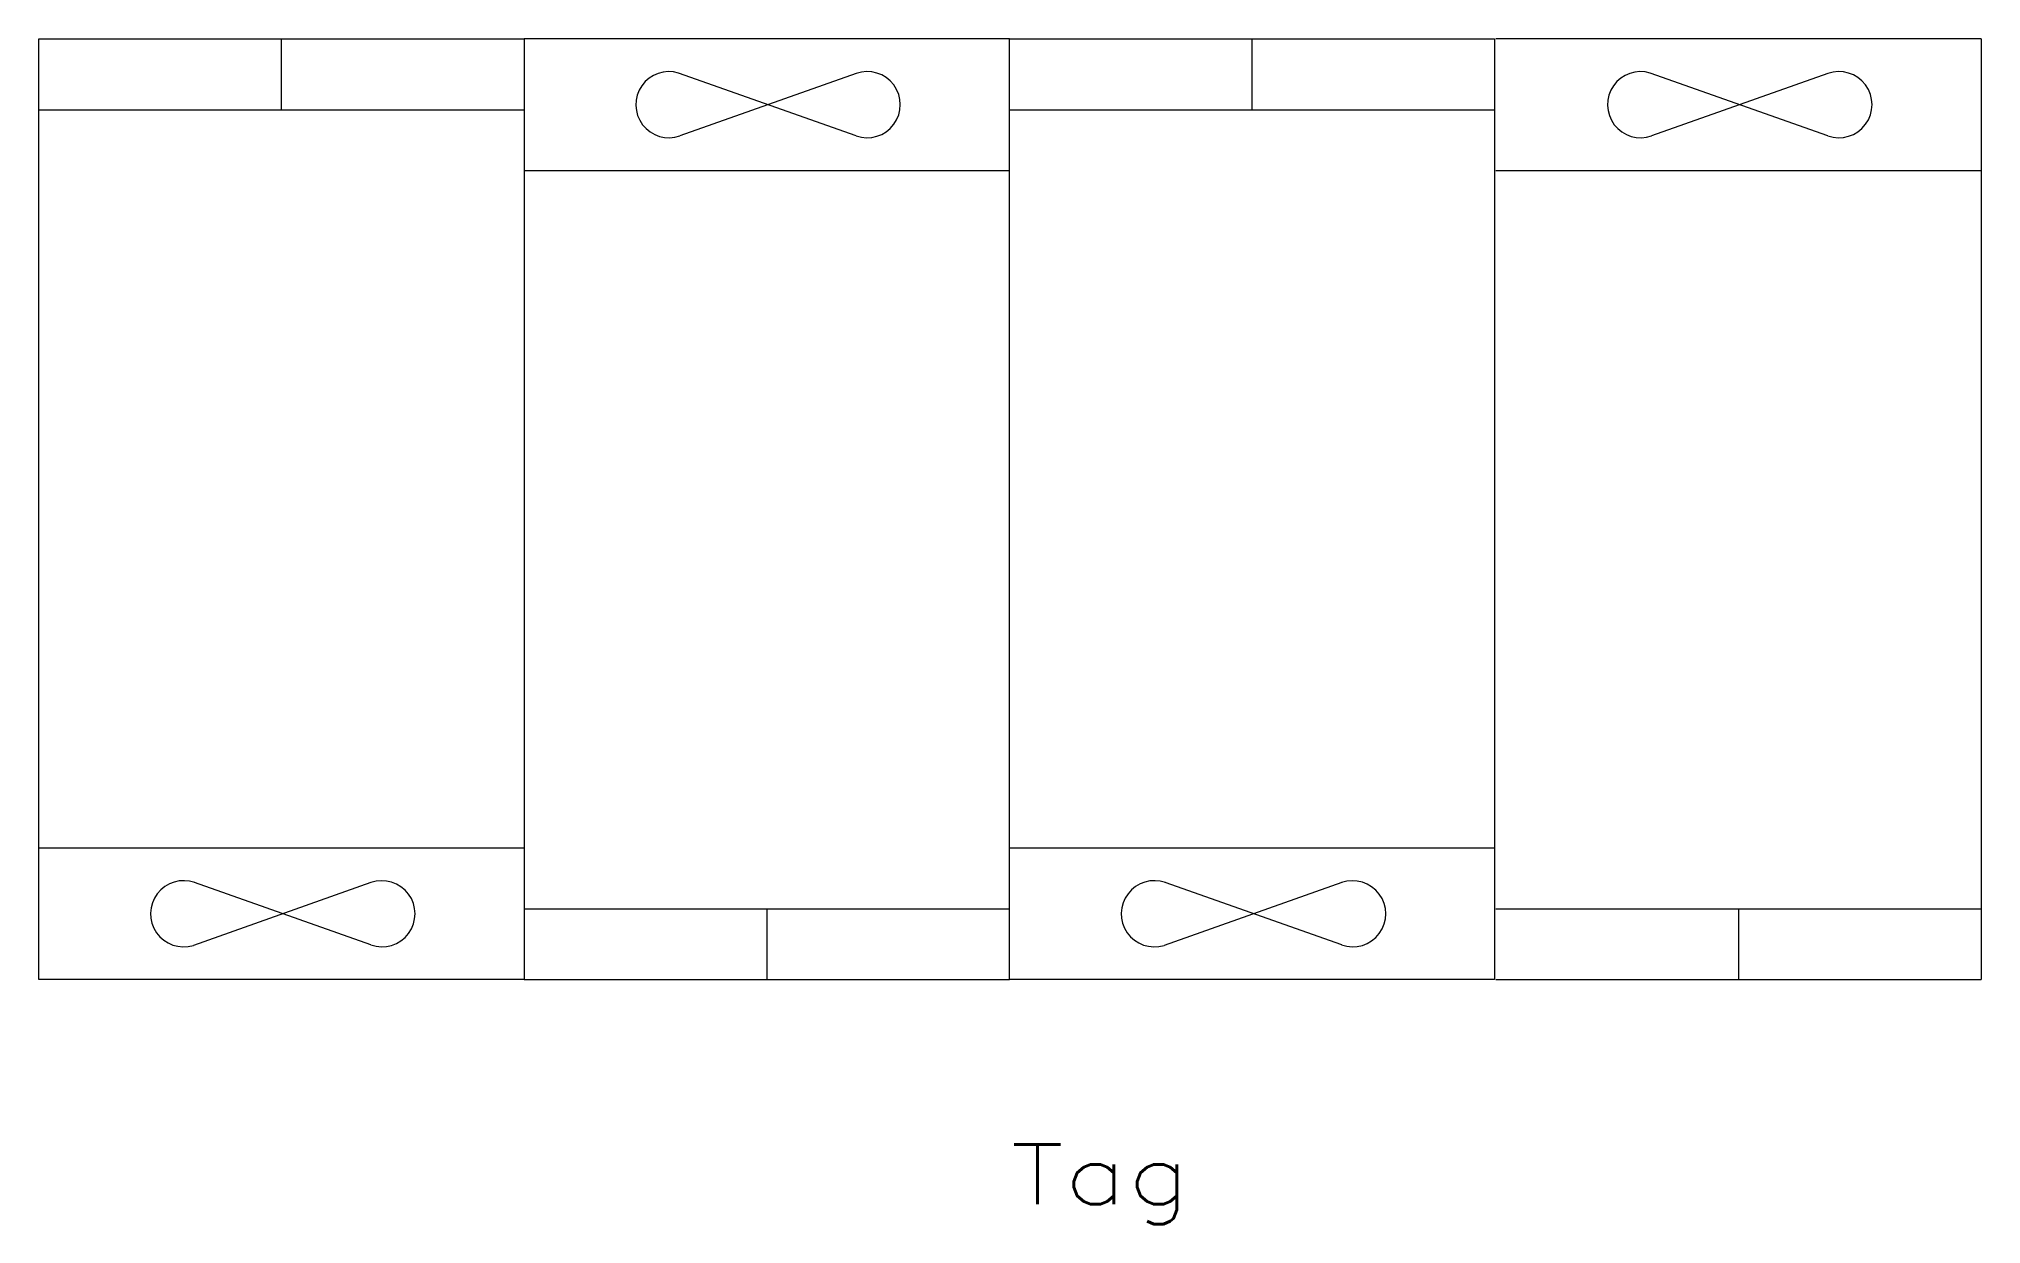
# Model space of a CAD drawing. Header units: inches. Extents: x -20.6 to 20.6, y -15.2 to 10.
import ezdxf
from ezdxf.enums import TextEntityAlignment as Align

# ---------------------------------------------------------------- set-up
doc = ezdxf.new("R2010")
doc.units = ezdxf.units.IN
doc.header["$MEASUREMENT"] = 0
doc.layers.get('0').update_dxf_attribs({"lineweight": 0})
doc.layers.add('SCD_DRAW', color=11, linetype='Continuous', lineweight=0, true_color=0xff7f7f)
doc.styles.add('STANDARD1', font='TXT.SHX')

msp = doc.modelspace()

# ---------------------------------------------------------------- linework, layer by layer
at = {"layer": 'SCD_DRAW', "color": 1, "linetype": 'Continuous', "true_color": 0xff0000}
for p, q in [((-20.577, 9.991), (-10.278, 9.991)), ((-20.577, -9.98), (-20.577, 9.991)), ((-15.427, 8.487), (-15.427, 9.991)), ((0.021, 9.991), (-10.278, 9.991)), ((-10.278, 9.991), (-10.278, -9.98)), ((0.021, 9.991), (10.32, 9.991)), ((0.021, -9.98), (0.021, 9.991)), ((5.171, 8.487), (5.171, 9.991)), ((10.32, 9.991), (10.32, -9.98)), ((20.644, 9.991), (10.345, 9.991)), ((20.646, 9.991), (20.646, -9.98)), ((-3.228, 7.932), (-6.998, 9.265)), ((-3.228, 9.256), (-6.972, 7.932)), ((17.394, 7.932), (13.624, 9.265)), ((17.394, 9.256), (13.65, 7.932)), ((-20.577, 8.487), (-10.278, 8.487)), ((0.021, 8.487), (10.32, 8.487)), ((-10.278, 7.193), (0.021, 7.193)), ((10.345, 7.193), (20.644, 7.193)), ((-20.577, -7.181), (-10.278, -7.181)), ((0.021, -7.181), (10.32, -7.181)), ((-13.528, -7.921), (-17.297, -9.253)), ((-13.528, -9.245), (-17.271, -7.921)), ((7.075, -7.921), (3.305, -9.253)), ((7.075, -9.245), (3.331, -7.921)), ((-10.278, -8.475), (0.021, -8.475)), ((-5.128, -8.475), (-5.128, -9.98)), ((10.345, -8.475), (20.644, -8.475)), ((15.494, -8.475), (15.494, -9.98)), ((-10.278, -9.98), (-20.577, -9.98)), ((-10.278, -9.98), (0.021, -9.98)), ((10.32, -9.98), (0.021, -9.98)), ((10.345, -9.98), (20.644, -9.98))]:
    msp.add_line(p, q, dxfattribs=at)
for centre, start, end in [((-7.205, 8.594), 72.9057, 289.5227), ((-2.996, 8.594), -109.5227, 109.5227), ((13.418, 8.594), 72.9057, 289.5227), ((17.627, 8.594), -109.5227, 109.5227), ((-17.504, -8.582), 70.4773, 287.0943), ((-13.295, -8.582), -109.5227, 109.5227), ((3.098, -8.582), 70.4773, 287.0943), ((7.307, -8.582), -109.5227, 109.5227)]:
    msp.add_arc(centre, 0.702, start, end, dxfattribs=at)

# ---------------------------------------------------------------- texts
at = {"color": 7, "linetype": 'Continuous', "style": 'STANDARD1', "width": 1.166667}
msp.add_text('Tag', height=1.27, dxfattribs=at).set_placement((0.05, -14.748), (3.86, -14.748), align=Align.FIT)

doc.saveas('drawing.dxf')
